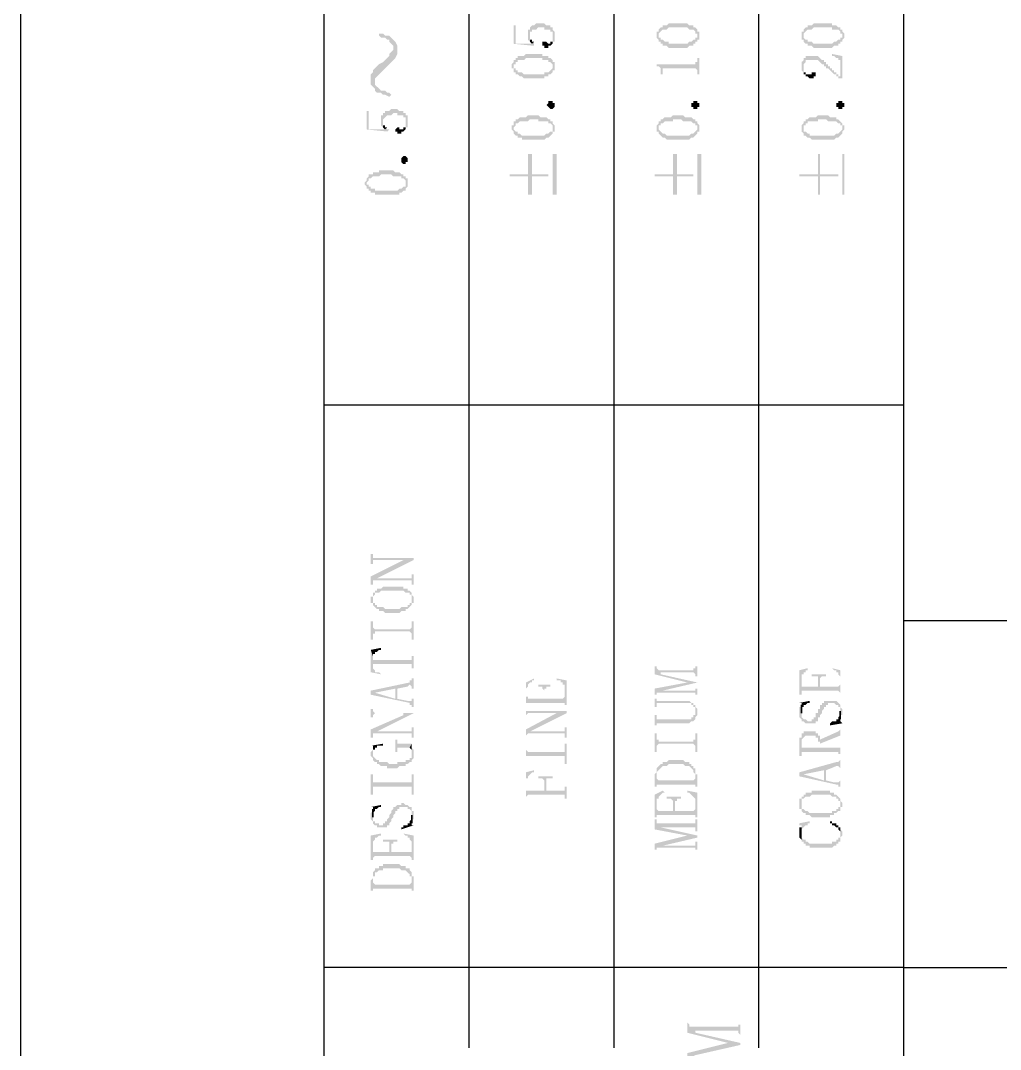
# Model space of a CAD drawing. Header units: millimetres. Extents: x 1336 to 2438, y 1230 to 1601.
# Drawn here: x 1577.69 to 1599.36, y 1329.18 to 1351.93 of the extents above; entities that cross this region are included whole.
import ezdxf

# ---------------------------------------------------------------- set-up
doc = ezdxf.new("R2010")
doc.units = ezdxf.units.MM

msp = doc.modelspace()

# ---------------------------------------------------------------- hatches: boundary and pattern name
at = {"transparency": 33554559}
for points in [[(1585.619, 1351.6), (1585.619, 1351.6), (1585.664, 1351.555), (1585.754, 1351.555), (1585.799, 1351.51), (1585.844, 1351.51), (1585.844, 1351.465), (1585.889, 1351.419), (1585.934, 1351.374), (1585.934, 1351.058), (1585.934, 1351.058), (1585.98, 1351.104), (1586.025, 1351.194), (1586.025, 1351.374), (1585.98, 1351.465), (1585.934, 1351.51), (1585.934, 1351.51), (1585.889, 1351.555), (1585.844, 1351.6), (1585.754, 1351.6), (1585.709, 1351.645), (1585.619, 1351.645)], [(1588.597, 1351.826), (1588.597, 1351.419), (1589.049, 1351.374), (1589.049, 1351.419), (1589.049, 1351.465), (1589.003, 1351.419), (1588.642, 1351.419), (1588.642, 1351.826)], [(1588.913, 1351.645), (1588.913, 1351.555), (1588.913, 1351.51), (1588.913, 1351.51), (1588.958, 1351.465), (1588.958, 1351.6), (1588.958, 1351.69), (1589.003, 1351.69), (1589.003, 1351.735), (1589.094, 1351.735), (1589.139, 1351.781), (1589.274, 1351.781), (1589.274, 1351.735), (1589.41, 1351.735), (1589.41, 1351.69), (1589.455, 1351.69), (1589.455, 1351.645), (1589.455, 1351.6), (1589.455, 1351.465), (1589.5, 1351.465), (1589.5, 1351.51), (1589.5, 1351.6), (1589.5, 1351.645), (1589.5, 1351.69), (1589.455, 1351.735), (1589.455, 1351.781), (1589.41, 1351.781), (1589.41, 1351.826), (1589.319, 1351.826), (1589.274, 1351.871), (1589.094, 1351.871), (1589.049, 1351.826), (1589.003, 1351.826), (1588.958, 1351.781), (1588.958, 1351.735), (1588.913, 1351.735), (1588.913, 1351.69)], [(1591.757, 1351.6), (1591.757, 1351.555), (1591.757, 1351.555), (1591.802, 1351.51), (1591.802, 1351.465), (1591.802, 1351.6), (1591.802, 1351.645), (1591.802, 1351.645), (1591.847, 1351.69), (1591.847, 1351.69), (1591.892, 1351.735), (1591.982, 1351.735), (1592.027, 1351.781), (1592.434, 1351.781), (1592.479, 1351.735), (1592.569, 1351.735), (1592.614, 1351.69), (1592.614, 1351.645), (1592.659, 1351.645), (1592.659, 1351.6), (1592.659, 1351.735), (1592.659, 1351.735), (1592.614, 1351.781), (1592.569, 1351.781), (1592.569, 1351.826), (1592.479, 1351.826), (1592.434, 1351.871), (1592.027, 1351.871), (1591.982, 1351.826), (1591.892, 1351.826), (1591.892, 1351.781), (1591.847, 1351.781), (1591.802, 1351.735), (1591.802, 1351.69), (1591.757, 1351.69), (1591.757, 1351.645), (1591.757, 1351.645)], [(1591.802, 1351.465), (1591.847, 1351.465), (1591.847, 1351.419), (1591.892, 1351.419), (1591.892, 1351.374), (1591.982, 1351.374), (1592.027, 1351.329), (1592.434, 1351.329), (1592.479, 1351.374), (1592.569, 1351.374), (1592.569, 1351.419), (1592.614, 1351.419), (1592.614, 1351.465), (1592.659, 1351.465), (1592.659, 1351.51), (1592.704, 1351.51), (1592.704, 1351.555), (1592.704, 1351.6), (1592.704, 1351.645), (1592.704, 1351.69), (1592.659, 1351.69), (1592.659, 1351.735), (1592.659, 1351.6), (1592.659, 1351.555), (1592.614, 1351.555), (1592.614, 1351.51), (1592.569, 1351.51), (1592.524, 1351.465), (1592.479, 1351.465), (1592.434, 1351.419), (1592.027, 1351.419), (1592.027, 1351.465), (1591.937, 1351.465), (1591.892, 1351.51), (1591.847, 1351.51), (1591.847, 1351.555), (1591.802, 1351.555), (1591.802, 1351.6), (1591.802, 1351.6)], [(1594.961, 1351.6), (1594.961, 1351.555), (1594.961, 1351.51), (1595.006, 1351.51), (1595.006, 1351.465), (1595.006, 1351.6), (1595.006, 1351.645), (1595.006, 1351.645), (1595.051, 1351.69), (1595.051, 1351.69), (1595.096, 1351.735), (1595.187, 1351.735), (1595.232, 1351.781), (1595.638, 1351.781), (1595.638, 1351.735), (1595.773, 1351.735), (1595.818, 1351.69), (1595.818, 1351.645), (1595.864, 1351.645), (1595.864, 1351.6), (1595.864, 1351.735), (1595.818, 1351.735), (1595.818, 1351.781), (1595.773, 1351.781), (1595.728, 1351.826), (1595.638, 1351.826), (1595.638, 1351.871), (1595.232, 1351.871), (1595.187, 1351.826), (1595.096, 1351.826), (1595.096, 1351.781), (1595.051, 1351.781), (1595.006, 1351.735), (1595.006, 1351.69), (1594.961, 1351.69), (1594.961, 1351.645), (1594.961, 1351.645)], [(1595.006, 1351.465), (1595.006, 1351.465), (1595.051, 1351.419), (1595.096, 1351.419), (1595.096, 1351.374), (1595.187, 1351.374), (1595.232, 1351.329), (1595.638, 1351.329), (1595.683, 1351.374), (1595.773, 1351.374), (1595.773, 1351.419), (1595.818, 1351.419), (1595.818, 1351.465), (1595.864, 1351.465), (1595.864, 1351.51), (1595.864, 1351.51), (1595.909, 1351.555), (1595.909, 1351.6), (1595.909, 1351.645), (1595.909, 1351.645), (1595.864, 1351.69), (1595.864, 1351.735), (1595.864, 1351.6), (1595.864, 1351.555), (1595.818, 1351.555), (1595.818, 1351.51), (1595.773, 1351.51), (1595.728, 1351.465), (1595.683, 1351.465), (1595.638, 1351.419), (1595.232, 1351.419), (1595.187, 1351.465), (1595.096, 1351.465), (1595.096, 1351.51), (1595.051, 1351.51), (1595.006, 1351.555), (1595.006, 1351.6), (1595.006, 1351.6)], [(1588.958, 1351.465), (1588.958, 1351.465), (1589.003, 1351.419), (1589.003, 1351.419), (1589.049, 1351.465), (1589.003, 1351.465), (1589.003, 1351.51), (1588.958, 1351.51), (1588.958, 1351.555), (1588.958, 1351.6)], [(1589.229, 1351.419), (1589.229, 1351.374), (1589.274, 1351.374), (1589.274, 1351.329), (1589.365, 1351.329), (1589.365, 1351.374), (1589.41, 1351.374), (1589.455, 1351.419), (1589.455, 1351.6), (1589.455, 1351.51), (1589.455, 1351.465), (1589.41, 1351.465), (1589.41, 1351.419), (1589.365, 1351.419), (1589.319, 1351.465), (1589.229, 1351.465)], [(1585.438, 1350.607), (1585.438, 1350.517), (1585.483, 1350.472), (1585.528, 1350.427), (1585.528, 1350.652), (1585.573, 1350.697), (1585.619, 1350.742), (1585.664, 1350.788), (1585.709, 1350.833), (1585.754, 1350.878), (1585.799, 1350.923), (1585.844, 1350.968), (1585.844, 1350.968), (1585.889, 1351.013), (1585.934, 1351.058), (1585.934, 1351.329), (1585.934, 1351.284), (1585.889, 1351.239), (1585.844, 1351.194), (1585.844, 1351.149), (1585.799, 1351.104), (1585.754, 1351.058), (1585.709, 1351.013), (1585.619, 1350.968), (1585.619, 1350.968), (1585.573, 1350.923), (1585.528, 1350.878), (1585.483, 1350.833), (1585.483, 1350.788), (1585.438, 1350.742), (1585.438, 1350.697)], [(1588.552, 1350.923), (1588.552, 1350.878), (1588.597, 1350.878), (1588.597, 1350.833), (1588.597, 1350.788), (1588.597, 1350.923), (1588.597, 1350.968), (1588.642, 1350.968), (1588.642, 1351.013), (1588.688, 1351.013), (1588.688, 1351.058), (1588.823, 1351.058), (1588.868, 1351.104), (1589.229, 1351.104), (1589.229, 1351.058), (1589.365, 1351.058), (1589.365, 1351.013), (1589.41, 1351.013), (1589.455, 1350.968), (1589.455, 1350.923), (1589.455, 1351.058), (1589.455, 1351.058), (1589.41, 1351.104), (1589.365, 1351.104), (1589.365, 1351.149), (1589.229, 1351.149), (1589.229, 1351.194), (1588.868, 1351.194), (1588.823, 1351.149), (1588.688, 1351.149), (1588.688, 1351.104), (1588.642, 1351.104), (1588.642, 1351.058), (1588.597, 1351.058), (1588.597, 1351.013), (1588.597, 1351.013), (1588.552, 1350.968)], [(1595.638, 1351.194), (1595.638, 1351.149), (1595.683, 1351.149), (1595.728, 1351.104), (1595.773, 1351.104), (1595.773, 1351.058), (1595.818, 1351.058), (1595.818, 1350.652), (1595.864, 1350.652), (1595.864, 1351.149)], [(1588.597, 1350.788), (1588.642, 1350.788), (1588.642, 1350.742), (1588.688, 1350.742), (1588.733, 1350.697), (1588.778, 1350.697), (1588.823, 1350.652), (1589.274, 1350.652), (1589.274, 1350.697), (1589.365, 1350.697), (1589.365, 1350.742), (1589.41, 1350.742), (1589.455, 1350.788), (1589.455, 1350.833), (1589.5, 1350.833), (1589.5, 1350.878), (1589.5, 1350.923), (1589.5, 1350.968), (1589.5, 1351.013), (1589.455, 1351.013), (1589.455, 1351.058), (1589.455, 1350.923), (1589.455, 1350.878), (1589.455, 1350.878), (1589.41, 1350.833), (1589.41, 1350.833), (1589.365, 1350.788), (1589.274, 1350.788), (1589.274, 1350.742), (1588.823, 1350.742), (1588.778, 1350.788), (1588.688, 1350.788), (1588.688, 1350.833), (1588.642, 1350.833), (1588.642, 1350.878), (1588.597, 1350.878), (1588.597, 1350.923)], [(1591.757, 1350.968), (1591.757, 1350.923), (1591.802, 1350.923), (1591.847, 1350.878), (1591.847, 1350.833), (1591.847, 1350.742), (1591.892, 1350.742), (1591.892, 1350.833), (1591.892, 1350.878), (1592.614, 1350.878), (1592.659, 1350.833), (1592.659, 1350.742), (1592.704, 1350.742), (1592.704, 1351.104), (1592.659, 1351.104), (1592.659, 1351.058), (1592.659, 1351.013), (1592.614, 1351.013), (1592.614, 1350.968), (1592.569, 1350.968)], [(1594.961, 1350.923), (1594.961, 1350.878), (1594.961, 1350.833), (1594.961, 1350.833), (1595.006, 1350.788), (1595.006, 1350.923), (1595.006, 1350.968), (1595.006, 1350.968), (1595.051, 1351.013), (1595.051, 1351.058), (1595.322, 1351.058), (1595.367, 1351.013), (1595.367, 1351.013), (1595.412, 1350.968), (1595.457, 1350.968), (1595.457, 1350.923), (1595.503, 1350.923), (1595.503, 1350.878), (1595.548, 1350.878), (1595.593, 1350.833), (1595.593, 1350.833), (1595.638, 1350.788), (1595.638, 1350.788), (1595.683, 1350.742), (1595.728, 1350.742), (1595.728, 1350.697), (1595.773, 1350.697), (1595.773, 1350.652), (1595.818, 1350.652), (1595.818, 1350.697), (1595.773, 1350.697), (1595.773, 1350.742), (1595.728, 1350.742), (1595.728, 1350.788), (1595.683, 1350.788), (1595.683, 1350.833), (1595.638, 1350.833), (1595.638, 1350.878), (1595.593, 1350.878), (1595.593, 1350.923), (1595.548, 1350.923), (1595.548, 1350.968), (1595.503, 1350.968), (1595.503, 1351.013), (1595.457, 1351.013), (1595.457, 1351.058), (1595.412, 1351.058), (1595.367, 1351.104), (1595.367, 1351.104), (1595.322, 1351.149), (1595.051, 1351.149), (1595.051, 1351.104), (1595.006, 1351.104), (1595.006, 1351.058), (1595.006, 1351.058), (1594.961, 1351.013), (1594.961, 1350.968), (1594.961, 1350.968)], [(1595.006, 1350.788), (1595.006, 1350.742), (1595.051, 1350.742), (1595.051, 1350.697), (1595.096, 1350.697), (1595.141, 1350.652), (1595.232, 1350.652), (1595.232, 1350.697), (1595.277, 1350.697), (1595.277, 1350.742), (1595.277, 1350.788), (1595.187, 1350.788), (1595.187, 1350.742), (1595.051, 1350.742), (1595.051, 1350.788), (1595.006, 1350.788), (1595.006, 1350.833), (1595.006, 1350.878), (1595.006, 1350.878)], [(1585.528, 1350.427), (1585.528, 1350.381), (1585.573, 1350.336), (1585.664, 1350.336), (1585.709, 1350.291), (1585.754, 1350.291), (1585.844, 1350.246), (1585.889, 1350.291), (1585.844, 1350.336), (1585.799, 1350.336), (1585.754, 1350.381), (1585.664, 1350.381), (1585.619, 1350.427), (1585.619, 1350.427), (1585.573, 1350.472), (1585.528, 1350.517), (1585.528, 1350.562)], [(1589.5, 1350.065), (1589.5, 1350.02), (1589.5, 1350.02), (1589.455, 1349.975), (1589.41, 1349.975), (1589.365, 1350.02), (1589.365, 1350.02), (1589.319, 1350.065), (1589.319, 1350.065), (1589.365, 1350.111), (1589.365, 1350.156), (1589.455, 1350.156), (1589.455, 1350.111), (1589.5, 1350.111), (1589.5, 1350.065)], [(1592.704, 1350.065), (1592.704, 1350.02), (1592.659, 1350.02), (1592.659, 1349.975), (1592.569, 1349.975), (1592.569, 1350.02), (1592.524, 1350.02), (1592.524, 1350.065), (1592.524, 1350.111), (1592.569, 1350.111), (1592.569, 1350.156), (1592.659, 1350.156), (1592.659, 1350.111), (1592.704, 1350.111), (1592.704, 1350.065)], [(1595.909, 1350.065), (1595.909, 1350.02), (1595.864, 1350.02), (1595.864, 1349.975), (1595.773, 1349.975), (1595.773, 1350.02), (1595.728, 1350.02), (1595.728, 1350.065), (1595.728, 1350.111), (1595.773, 1350.111), (1595.773, 1350.156), (1595.864, 1350.156), (1595.864, 1350.111), (1595.909, 1350.111), (1595.909, 1350.065)], [(1585.348, 1349.93), (1585.348, 1349.524), (1585.799, 1349.479), (1585.844, 1349.524), (1585.799, 1349.524), (1585.799, 1349.569), (1585.754, 1349.524), (1585.393, 1349.524), (1585.393, 1349.93)], [(1585.664, 1349.75), (1585.664, 1349.659), (1585.664, 1349.614), (1585.664, 1349.614), (1585.709, 1349.569), (1585.709, 1349.704), (1585.709, 1349.75), (1585.709, 1349.75), (1585.754, 1349.795), (1585.754, 1349.795), (1585.799, 1349.84), (1585.889, 1349.84), (1585.934, 1349.885), (1586.025, 1349.885), (1586.025, 1349.84), (1586.16, 1349.84), (1586.16, 1349.795), (1586.205, 1349.795), (1586.205, 1349.75), (1586.205, 1349.704), (1586.205, 1349.569), (1586.25, 1349.569), (1586.25, 1349.614), (1586.25, 1349.704), (1586.25, 1349.75), (1586.25, 1349.84), (1586.205, 1349.84), (1586.205, 1349.885), (1586.16, 1349.885), (1586.16, 1349.93), (1586.07, 1349.93), (1586.025, 1349.975), (1585.889, 1349.975), (1585.844, 1349.93), (1585.754, 1349.93), (1585.754, 1349.885), (1585.709, 1349.885), (1585.709, 1349.84), (1585.664, 1349.84), (1585.664, 1349.795)], [(1588.552, 1349.569), (1588.552, 1349.524), (1588.552, 1349.524), (1588.597, 1349.479), (1588.597, 1349.434), (1588.597, 1349.569), (1588.597, 1349.569), (1588.642, 1349.614), (1588.642, 1349.659), (1588.688, 1349.659), (1588.733, 1349.704), (1588.913, 1349.704), (1588.958, 1349.75), (1589.139, 1349.75), (1589.139, 1349.704), (1589.365, 1349.704), (1589.365, 1349.659), (1589.41, 1349.659), (1589.455, 1349.614), (1589.455, 1349.569), (1589.455, 1349.704), (1589.41, 1349.704), (1589.41, 1349.75), (1589.365, 1349.75), (1589.319, 1349.795), (1589.184, 1349.795), (1589.139, 1349.84), (1588.913, 1349.84), (1588.868, 1349.795), (1588.733, 1349.795), (1588.688, 1349.75), (1588.642, 1349.75), (1588.642, 1349.704), (1588.597, 1349.704), (1588.597, 1349.659), (1588.597, 1349.614), (1588.552, 1349.614)], [(1591.757, 1349.569), (1591.757, 1349.524), (1591.757, 1349.479), (1591.802, 1349.479), (1591.802, 1349.434), (1591.802, 1349.569), (1591.802, 1349.614), (1591.847, 1349.614), (1591.847, 1349.659), (1591.892, 1349.659), (1591.937, 1349.704), (1592.118, 1349.704), (1592.118, 1349.75), (1592.298, 1349.75), (1592.343, 1349.704), (1592.524, 1349.704), (1592.569, 1349.659), (1592.614, 1349.659), (1592.614, 1349.614), (1592.659, 1349.614), (1592.659, 1349.569), (1592.659, 1349.704), (1592.614, 1349.704), (1592.614, 1349.75), (1592.569, 1349.75), (1592.524, 1349.795), (1592.388, 1349.795), (1592.343, 1349.84), (1592.118, 1349.84), (1592.072, 1349.795), (1591.937, 1349.795), (1591.892, 1349.75), (1591.847, 1349.75), (1591.847, 1349.704), (1591.802, 1349.704), (1591.802, 1349.659), (1591.802, 1349.659), (1591.757, 1349.614)], [(1594.961, 1349.569), (1594.961, 1349.524), (1594.961, 1349.479), (1594.961, 1349.479), (1595.006, 1349.434), (1595.006, 1349.569), (1595.006, 1349.614), (1595.051, 1349.614), (1595.051, 1349.659), (1595.096, 1349.659), (1595.096, 1349.704), (1595.322, 1349.704), (1595.322, 1349.75), (1595.503, 1349.75), (1595.548, 1349.704), (1595.728, 1349.704), (1595.773, 1349.659), (1595.818, 1349.659), (1595.818, 1349.614), (1595.864, 1349.614), (1595.864, 1349.569), (1595.864, 1349.659), (1595.818, 1349.704), (1595.818, 1349.704), (1595.773, 1349.75), (1595.728, 1349.75), (1595.728, 1349.795), (1595.593, 1349.795), (1595.548, 1349.84), (1595.322, 1349.84), (1595.277, 1349.795), (1595.141, 1349.795), (1595.096, 1349.75), (1595.051, 1349.75), (1595.051, 1349.704), (1595.006, 1349.704), (1595.006, 1349.659), (1595.006, 1349.659), (1594.961, 1349.614)], [(1585.709, 1349.569), (1585.709, 1349.569), (1585.754, 1349.524), (1585.754, 1349.524), (1585.799, 1349.569), (1585.754, 1349.569), (1585.754, 1349.614), (1585.709, 1349.614), (1585.709, 1349.659), (1585.709, 1349.704)], [(1585.98, 1349.524), (1585.98, 1349.479), (1586.025, 1349.479), (1586.025, 1349.434), (1586.115, 1349.434), (1586.115, 1349.479), (1586.16, 1349.479), (1586.205, 1349.524), (1586.205, 1349.704), (1586.205, 1349.614), (1586.205, 1349.569), (1586.16, 1349.569), (1586.16, 1349.524), (1586.07, 1349.524), (1586.07, 1349.569), (1586.025, 1349.569)], [(1588.597, 1349.434), (1588.642, 1349.389), (1588.688, 1349.389), (1588.688, 1349.343), (1588.778, 1349.343), (1588.778, 1349.298), (1589.274, 1349.298), (1589.319, 1349.343), (1589.365, 1349.343), (1589.41, 1349.389), (1589.41, 1349.389), (1589.455, 1349.434), (1589.455, 1349.479), (1589.5, 1349.479), (1589.5, 1349.524), (1589.5, 1349.569), (1589.5, 1349.614), (1589.5, 1349.614), (1589.455, 1349.659), (1589.455, 1349.524), (1589.455, 1349.479), (1589.41, 1349.479), (1589.365, 1349.434), (1589.319, 1349.434), (1589.274, 1349.389), (1588.778, 1349.389), (1588.733, 1349.434), (1588.688, 1349.434), (1588.688, 1349.479), (1588.642, 1349.479), (1588.597, 1349.524), (1588.597, 1349.569)], [(1591.802, 1349.434), (1591.847, 1349.389), (1591.847, 1349.389), (1591.892, 1349.343), (1591.937, 1349.343), (1591.982, 1349.298), (1592.479, 1349.298), (1592.524, 1349.343), (1592.569, 1349.343), (1592.614, 1349.389), (1592.614, 1349.389), (1592.659, 1349.434), (1592.659, 1349.479), (1592.704, 1349.479), (1592.704, 1349.524), (1592.704, 1349.569), (1592.704, 1349.614), (1592.704, 1349.614), (1592.659, 1349.659), (1592.659, 1349.524), (1592.659, 1349.524), (1592.614, 1349.479), (1592.614, 1349.479), (1592.569, 1349.434), (1592.524, 1349.434), (1592.479, 1349.389), (1591.982, 1349.389), (1591.937, 1349.434), (1591.892, 1349.434), (1591.847, 1349.479), (1591.847, 1349.479), (1591.802, 1349.524), (1591.802, 1349.569)], [(1595.006, 1349.434), (1595.006, 1349.389), (1595.051, 1349.389), (1595.096, 1349.343), (1595.141, 1349.343), (1595.187, 1349.298), (1595.683, 1349.298), (1595.728, 1349.343), (1595.773, 1349.343), (1595.818, 1349.389), (1595.818, 1349.389), (1595.864, 1349.434), (1595.864, 1349.479), (1595.864, 1349.479), (1595.909, 1349.524), (1595.909, 1349.569), (1595.909, 1349.614), (1595.864, 1349.614), (1595.864, 1349.659), (1595.864, 1349.524), (1595.864, 1349.524), (1595.818, 1349.479), (1595.818, 1349.479), (1595.773, 1349.434), (1595.728, 1349.434), (1595.683, 1349.389), (1595.141, 1349.389), (1595.141, 1349.434), (1595.096, 1349.434), (1595.051, 1349.479), (1595.006, 1349.479), (1595.006, 1349.524), (1595.006, 1349.569)], [(1586.25, 1348.847), (1586.25, 1348.802), (1586.205, 1348.802), (1586.205, 1348.757), (1586.16, 1348.757), (1586.115, 1348.802), (1586.115, 1348.847), (1586.115, 1348.892), (1586.115, 1348.892), (1586.16, 1348.937), (1586.205, 1348.937), (1586.25, 1348.892), (1586.25, 1348.847)], [(1588.507, 1348.531), (1588.507, 1348.486), (1588.913, 1348.486), (1588.913, 1348.08), (1589.003, 1348.08), (1589.003, 1348.486), (1589.365, 1348.486), (1589.365, 1348.531), (1589.003, 1348.531), (1589.003, 1348.982), (1588.913, 1348.982), (1588.913, 1348.531)], [(1589.545, 1348.08), (1589.545, 1348.982), (1589.455, 1348.982), (1589.455, 1348.08)], [(1591.711, 1348.531), (1591.711, 1348.486), (1592.118, 1348.486), (1592.118, 1348.08), (1592.208, 1348.08), (1592.208, 1348.486), (1592.569, 1348.486), (1592.569, 1348.531), (1592.208, 1348.531), (1592.208, 1348.982), (1592.118, 1348.982), (1592.118, 1348.531)], [(1592.749, 1348.08), (1592.749, 1348.982), (1592.659, 1348.982), (1592.659, 1348.08)], [(1594.916, 1348.531), (1594.916, 1348.486), (1595.322, 1348.486), (1595.322, 1348.08), (1595.367, 1348.08), (1595.367, 1348.486), (1595.773, 1348.486), (1595.773, 1348.531), (1595.367, 1348.531), (1595.367, 1348.982), (1595.322, 1348.982), (1595.322, 1348.531)], [(1595.909, 1348.08), (1595.909, 1348.982), (1595.864, 1348.982), (1595.864, 1348.08)], [(1585.303, 1348.35), (1585.303, 1348.305), (1585.348, 1348.26), (1585.348, 1348.215), (1585.348, 1348.35), (1585.348, 1348.35), (1585.393, 1348.396), (1585.393, 1348.441), (1585.438, 1348.441), (1585.483, 1348.486), (1585.619, 1348.486), (1585.664, 1348.531), (1585.889, 1348.531), (1585.934, 1348.486), (1586.115, 1348.486), (1586.115, 1348.441), (1586.16, 1348.441), (1586.205, 1348.396), (1586.205, 1348.35), (1586.205, 1348.486), (1586.16, 1348.486), (1586.16, 1348.531), (1586.115, 1348.531), (1586.07, 1348.576), (1585.98, 1348.576), (1585.934, 1348.621), (1585.619, 1348.621), (1585.619, 1348.576), (1585.483, 1348.576), (1585.483, 1348.531), (1585.393, 1348.531), (1585.393, 1348.486), (1585.393, 1348.486), (1585.348, 1348.441), (1585.348, 1348.396), (1585.348, 1348.396)], [(1585.348, 1348.215), (1585.393, 1348.215), (1585.393, 1348.17), (1585.438, 1348.17), (1585.438, 1348.125), (1585.528, 1348.125), (1585.528, 1348.08), (1586.07, 1348.08), (1586.07, 1348.125), (1586.115, 1348.125), (1586.16, 1348.17), (1586.205, 1348.17), (1586.205, 1348.215), (1586.205, 1348.215), (1586.25, 1348.26), (1586.25, 1348.305), (1586.25, 1348.35), (1586.25, 1348.396), (1586.25, 1348.441), (1586.205, 1348.441), (1586.205, 1348.305), (1586.205, 1348.26), (1586.16, 1348.26), (1586.115, 1348.215), (1586.07, 1348.215), (1586.025, 1348.17), (1585.528, 1348.17), (1585.528, 1348.215), (1585.438, 1348.215), (1585.438, 1348.26), (1585.393, 1348.26), (1585.393, 1348.305), (1585.348, 1348.305), (1585.348, 1348.35)], [(1585.438, 1340.136), (1585.438, 1339.911), (1585.483, 1339.911), (1585.483, 1340.001), (1586.386, 1340.001), (1586.386, 1340.046), (1585.483, 1340.046), (1585.483, 1340.136)], [(1585.438, 1339.64), (1585.438, 1339.459), (1585.483, 1339.459), (1585.483, 1339.55), (1585.528, 1339.55), (1585.573, 1339.595), (1586.386, 1340.001), (1586.16, 1340.001)], [(1585.528, 1339.55), (1586.341, 1339.55), (1586.341, 1339.459), (1586.386, 1339.459), (1586.386, 1339.685), (1586.341, 1339.685), (1586.341, 1339.64), (1586.341, 1339.595), (1585.573, 1339.595)], [(1585.483, 1339.234), (1585.483, 1339.144), (1585.483, 1339.189), (1585.483, 1339.189), (1585.528, 1339.234), (1585.528, 1339.279), (1585.619, 1339.279), (1585.664, 1339.324), (1586.16, 1339.324), (1586.205, 1339.279), (1586.296, 1339.279), (1586.296, 1339.234), (1586.341, 1339.234), (1586.341, 1339.189), (1586.341, 1339.144), (1586.341, 1339.279), (1586.341, 1339.279), (1586.296, 1339.324), (1586.25, 1339.324), (1586.25, 1339.369), (1586.16, 1339.369), (1586.16, 1339.414), (1585.709, 1339.414), (1585.664, 1339.369), (1585.573, 1339.369), (1585.573, 1339.324), (1585.528, 1339.324), (1585.528, 1339.279), (1585.483, 1339.279)], [(1585.438, 1339.144), (1585.438, 1339.098), (1585.438, 1339.053), (1585.483, 1339.053), (1585.483, 1339.008), (1585.483, 1339.008), (1585.528, 1338.963), (1585.528, 1338.963), (1585.573, 1338.918), (1585.619, 1338.918), (1585.619, 1338.873), (1585.709, 1338.873), (1585.754, 1338.828), (1586.07, 1338.828), (1586.115, 1338.873), (1586.205, 1338.873), (1586.205, 1338.918), (1586.25, 1338.918), (1586.296, 1338.963), (1586.296, 1338.963), (1586.341, 1339.008), (1586.341, 1339.053), (1586.386, 1339.053), (1586.386, 1339.098), (1586.386, 1339.144), (1586.386, 1339.189), (1586.386, 1339.189), (1586.341, 1339.234), (1586.341, 1339.144), (1586.341, 1339.098), (1586.341, 1339.053), (1586.296, 1339.053), (1586.296, 1339.008), (1586.25, 1339.008), (1586.25, 1338.963), (1586.115, 1338.963), (1586.07, 1338.918), (1585.754, 1338.918), (1585.709, 1338.963), (1585.573, 1338.963), (1585.573, 1339.008), (1585.528, 1339.008), (1585.528, 1339.053), (1585.483, 1339.053), (1585.483, 1339.098), (1585.483, 1339.234), (1585.483, 1339.189), (1585.438, 1339.189)], [(1585.438, 1338.647), (1585.438, 1338.241), (1585.483, 1338.241), (1585.483, 1338.376), (1585.528, 1338.376), (1585.528, 1338.421), (1586.296, 1338.421), (1586.341, 1338.376), (1586.341, 1338.241), (1586.386, 1338.241), (1586.386, 1338.647), (1586.341, 1338.647), (1586.341, 1338.512), (1586.341, 1338.512), (1586.296, 1338.467), (1585.528, 1338.467), (1585.483, 1338.512), (1585.483, 1338.647)], [(1585.438, 1338.015), (1585.483, 1337.88), (1585.483, 1337.925), (1585.528, 1337.925), (1585.528, 1337.97), (1585.573, 1337.97), (1585.619, 1338.015), (1585.664, 1338.015), (1585.664, 1338.06)], [(1585.438, 1338.015), (1585.438, 1337.519), (1585.664, 1337.474), (1585.664, 1337.474), (1585.619, 1337.519), (1585.528, 1337.519), (1585.528, 1337.564), (1585.528, 1337.564), (1585.483, 1337.609), (1585.483, 1337.88)], [(1585.483, 1337.88), (1585.483, 1337.654), (1585.483, 1337.699), (1586.341, 1337.699), (1586.341, 1337.609), (1586.386, 1337.609), (1586.386, 1337.88), (1586.341, 1337.88), (1586.341, 1337.835), (1586.341, 1337.79), (1585.483, 1337.79), (1585.483, 1337.835)], [(1591.711, 1337.654), (1591.711, 1337.474), (1592.434, 1337.293), (1592.659, 1337.293), (1591.847, 1337.474), (1591.847, 1337.519), (1591.802, 1337.564), (1591.802, 1337.564), (1591.757, 1337.609), (1591.757, 1337.654), (1591.757, 1337.654)], [(1591.802, 1337.564), (1591.847, 1337.519), (1592.569, 1337.519), (1592.614, 1337.474), (1592.614, 1337.428), (1592.659, 1337.428), (1592.659, 1337.654), (1592.614, 1337.654), (1592.614, 1337.609), (1592.569, 1337.609), (1592.569, 1337.564)], [(1594.916, 1337.564), (1594.916, 1337.022), (1594.961, 1337.022), (1594.961, 1337.383), (1594.961, 1337.428), (1594.961, 1337.474), (1595.006, 1337.474), (1595.006, 1337.519), (1595.051, 1337.519), (1595.051, 1337.564), (1595.096, 1337.564), (1595.096, 1337.609)], [(1595.638, 1337.609), (1595.638, 1337.609), (1595.683, 1337.564), (1595.728, 1337.564), (1595.728, 1337.519), (1595.773, 1337.519), (1595.773, 1337.474), (1595.773, 1337.474), (1595.818, 1337.428), (1595.818, 1337.383), (1595.818, 1337.022), (1595.818, 1337.564)], [(1585.438, 1337.113), (1585.438, 1337.022), (1585.528, 1337.067), (1585.98, 1337.158), (1585.98, 1336.932), (1586.025, 1337.158), (1586.25, 1337.203), (1586.25, 1337.203), (1586.296, 1337.248), (1586.341, 1337.203), (1586.341, 1337.158), (1586.386, 1337.158), (1586.386, 1337.383), (1586.341, 1337.383), (1586.341, 1337.338), (1586.296, 1337.338), (1586.296, 1337.293)], [(1588.868, 1337.293), (1588.868, 1336.797), (1588.868, 1337.158), (1588.868, 1337.158), (1588.913, 1337.203), (1588.913, 1337.248), (1588.913, 1337.248), (1588.958, 1337.293), (1589.003, 1337.293), (1589.003, 1337.338), (1589.049, 1337.338), (1589.049, 1337.383)], [(1589.545, 1337.338), (1589.635, 1337.338), (1589.635, 1337.293), (1589.68, 1337.293), (1589.68, 1337.248), (1589.726, 1337.248), (1589.726, 1337.203), (1589.726, 1336.797), (1589.771, 1336.797), (1589.771, 1337.338), (1589.545, 1337.383)], [(1594.961, 1337.067), (1594.961, 1337.113), (1595.773, 1337.113), (1595.818, 1337.067), (1595.818, 1337.248), (1595.818, 1337.248), (1595.773, 1337.203), (1595.367, 1337.203), (1595.367, 1337.338), (1595.322, 1337.203), (1594.961, 1337.203), (1594.961, 1337.383)], [(1595.187, 1337.474), (1595.187, 1337.428), (1595.322, 1337.428), (1595.322, 1337.383), (1595.322, 1337.203), (1595.367, 1337.338), (1595.367, 1337.383), (1595.367, 1337.383), (1595.412, 1337.428), (1595.503, 1337.428), (1595.503, 1337.474)], [(1585.438, 1337.022), (1586.296, 1336.842), (1586.296, 1336.797), (1586.341, 1336.797), (1586.341, 1336.752), (1586.386, 1336.752), (1586.386, 1336.932), (1586.341, 1336.932), (1586.341, 1336.887), (1586.25, 1336.887), (1586.025, 1336.932), (1586.025, 1337.158), (1585.98, 1336.932), (1585.528, 1337.067), (1585.528, 1337.067)], [(1588.868, 1336.797), (1588.868, 1336.842), (1589.726, 1336.842), (1589.726, 1336.977), (1589.726, 1336.977), (1589.68, 1336.932), (1589.274, 1336.932), (1589.274, 1337.113), (1589.274, 1336.932), (1588.913, 1336.932), (1588.913, 1336.977), (1588.868, 1336.977), (1588.868, 1337.158)], [(1589.139, 1337.248), (1589.139, 1337.203), (1589.229, 1337.203), (1589.229, 1337.158), (1589.229, 1337.158), (1589.274, 1337.113), (1589.274, 1336.932), (1589.274, 1337.113), (1589.274, 1337.158), (1589.319, 1337.158), (1589.319, 1337.203), (1589.41, 1337.203), (1589.41, 1337.248)], [(1591.711, 1337.158), (1591.711, 1337.022), (1591.757, 1337.022), (1591.757, 1337.067), (1591.802, 1337.067), (1591.892, 1337.113), (1592.659, 1337.293), (1592.434, 1337.293)], [(1591.802, 1337.067), (1592.614, 1337.067), (1592.614, 1337.022), (1592.659, 1337.022), (1592.659, 1337.158), (1592.614, 1337.158), (1592.614, 1337.113), (1591.892, 1337.113)], [(1591.711, 1336.932), (1591.711, 1336.752), (1591.757, 1336.752), (1591.757, 1336.797), (1591.757, 1336.842), (1592.524, 1336.842), (1592.524, 1336.797), (1592.569, 1336.797), (1592.569, 1336.752), (1592.614, 1336.752), (1592.614, 1336.661), (1592.614, 1336.797), (1592.569, 1336.797), (1592.569, 1336.842), (1592.524, 1336.842), (1592.479, 1336.887), (1591.757, 1336.887), (1591.757, 1336.932), (1591.757, 1336.932)], [(1594.916, 1336.616), (1594.916, 1336.526), (1594.916, 1336.526), (1594.961, 1336.481), (1594.961, 1336.436), (1595.006, 1336.436), (1595.051, 1336.39), (1595.277, 1336.39), (1595.277, 1336.436), (1595.322, 1336.436), (1595.322, 1336.481), (1595.322, 1336.526), (1595.367, 1336.526), (1595.367, 1336.571), (1595.367, 1336.571), (1595.412, 1336.616), (1595.412, 1336.661), (1595.412, 1336.661), (1595.457, 1336.706), (1595.457, 1336.752), (1595.503, 1336.752), (1595.503, 1336.797), (1595.548, 1336.797), (1595.548, 1336.842), (1595.683, 1336.842), (1595.728, 1336.797), (1595.773, 1336.797), (1595.773, 1336.752), (1595.818, 1336.752), (1595.818, 1336.661), (1595.818, 1336.526), (1595.818, 1336.571), (1595.864, 1336.571), (1595.864, 1336.661), (1595.864, 1336.706), (1595.818, 1336.752), (1595.818, 1336.797), (1595.818, 1336.797), (1595.773, 1336.842), (1595.773, 1336.842), (1595.728, 1336.887), (1595.457, 1336.887), (1595.457, 1336.842), (1595.412, 1336.842), (1595.412, 1336.797), (1595.367, 1336.797), (1595.367, 1336.706), (1595.322, 1336.706), (1595.322, 1336.616), (1595.277, 1336.616), (1595.277, 1336.526), (1595.232, 1336.526), (1595.232, 1336.481), (1595.187, 1336.481), (1595.187, 1336.436), (1595.096, 1336.436), (1595.051, 1336.481), (1595.006, 1336.481), (1594.961, 1336.526), (1594.961, 1336.571), (1594.961, 1336.752), (1594.916, 1336.752), (1594.916, 1336.706), (1594.916, 1336.661)], [(1594.916, 1336.842), (1594.961, 1336.842), (1594.961, 1336.661), (1594.961, 1336.752), (1595.006, 1336.752), (1595.006, 1336.797), (1595.051, 1336.797), (1595.096, 1336.842), (1595.141, 1336.842), (1595.141, 1336.887)], [(1585.438, 1336.706), (1585.438, 1336.526), (1585.483, 1336.526), (1585.483, 1336.571), (1585.483, 1336.571), (1585.528, 1336.616), (1586.16, 1336.616), (1586.16, 1336.571), (1586.386, 1336.616), (1585.528, 1336.616), (1585.483, 1336.661), (1585.483, 1336.706)], [(1588.868, 1336.752), (1588.868, 1336.526), (1588.868, 1336.571), (1588.868, 1336.571), (1588.913, 1336.616), (1589.771, 1336.616), (1589.771, 1336.661), (1588.868, 1336.661)], [(1591.711, 1336.571), (1591.711, 1336.345), (1591.757, 1336.345), (1591.757, 1336.39), (1592.479, 1336.39), (1592.524, 1336.436), (1592.569, 1336.436), (1592.614, 1336.481), (1592.614, 1336.526), (1592.614, 1336.526), (1592.659, 1336.571), (1592.659, 1336.661), (1592.659, 1336.706), (1592.659, 1336.706), (1592.614, 1336.752), (1592.614, 1336.616), (1592.614, 1336.571), (1592.569, 1336.571), (1592.569, 1336.526), (1592.524, 1336.526), (1592.524, 1336.481), (1591.757, 1336.481), (1591.757, 1336.526), (1591.757, 1336.571)], [(1585.438, 1336.255), (1585.438, 1336.075), (1585.483, 1336.075), (1585.483, 1336.12), (1585.483, 1336.165), (1585.528, 1336.165), (1585.573, 1336.21), (1586.386, 1336.616), (1586.16, 1336.571)], [(1588.868, 1336.255), (1588.868, 1336.075), (1588.868, 1336.12), (1588.868, 1336.12), (1588.913, 1336.165), (1588.913, 1336.165), (1588.958, 1336.21), (1589.771, 1336.616), (1589.545, 1336.616)], [(1595.593, 1336.39), (1595.593, 1336.345), (1595.864, 1336.39), (1595.818, 1336.436), (1595.818, 1336.616), (1595.818, 1336.571), (1595.773, 1336.526), (1595.773, 1336.481), (1595.728, 1336.481), (1595.728, 1336.436), (1595.638, 1336.436)], [(1585.528, 1336.165), (1586.341, 1336.165), (1586.341, 1336.12), (1586.341, 1336.075), (1586.386, 1336.075), (1586.386, 1336.3), (1586.341, 1336.3), (1586.341, 1336.21), (1585.573, 1336.21)], [(1588.913, 1336.165), (1589.726, 1336.165), (1589.726, 1336.075), (1589.771, 1336.075), (1589.771, 1336.3), (1589.726, 1336.3), (1589.726, 1336.255), (1589.726, 1336.21), (1588.958, 1336.21)], [(1594.916, 1335.984), (1594.916, 1335.668), (1594.961, 1335.668), (1594.961, 1335.984), (1594.961, 1336.029), (1594.961, 1336.029), (1595.006, 1336.075), (1595.006, 1336.075), (1595.051, 1336.12), (1595.277, 1336.12), (1595.277, 1336.075), (1595.322, 1336.075), (1595.322, 1336.029), (1595.322, 1335.984), (1595.367, 1335.984), (1595.367, 1335.849), (1595.367, 1336.12), (1595.322, 1336.12), (1595.322, 1336.165), (1595.277, 1336.165), (1595.277, 1336.21), (1595.006, 1336.21), (1595.006, 1336.165), (1594.961, 1336.165), (1594.961, 1336.12), (1594.961, 1336.075), (1594.916, 1336.075)], [(1595.367, 1336.029), (1595.367, 1335.939), (1595.818, 1336.12), (1595.818, 1336.3), (1595.818, 1336.255), (1595.818, 1336.255), (1595.773, 1336.21), (1595.773, 1336.21)], [(1585.98, 1336.029), (1585.98, 1335.759), (1586.025, 1335.759), (1586.025, 1335.804), (1586.025, 1335.849), (1586.296, 1335.849), (1586.341, 1335.939), (1586.025, 1335.939), (1586.025, 1335.984), (1586.025, 1336.029)], [(1591.711, 1336.165), (1591.711, 1335.759), (1591.757, 1335.759), (1591.757, 1335.894), (1591.757, 1335.894), (1591.802, 1335.939), (1592.569, 1335.939), (1592.614, 1335.894), (1592.614, 1335.759), (1592.659, 1335.759), (1592.659, 1336.165), (1592.614, 1336.165), (1592.614, 1336.029), (1592.569, 1336.029), (1592.569, 1335.984), (1591.802, 1335.984), (1591.802, 1336.029), (1591.757, 1336.029), (1591.757, 1336.165)], [(1594.961, 1335.713), (1594.961, 1335.759), (1595.773, 1335.759), (1595.773, 1335.713), (1595.818, 1335.713), (1595.818, 1335.668), (1595.818, 1335.894), (1595.818, 1335.849), (1595.367, 1335.849), (1595.367, 1336.029), (1595.367, 1336.12), (1595.367, 1335.849), (1594.961, 1335.849), (1594.961, 1335.939)], [(1585.438, 1335.894), (1585.483, 1335.894), (1585.483, 1335.713), (1585.483, 1335.759), (1585.483, 1335.804), (1585.528, 1335.804), (1585.528, 1335.849), (1585.573, 1335.849), (1585.573, 1335.894), (1585.709, 1335.894), (1585.709, 1335.939)], [(1585.438, 1335.713), (1585.438, 1335.668), (1585.438, 1335.668), (1585.483, 1335.623), (1585.483, 1335.578), (1585.483, 1335.578), (1585.528, 1335.533), (1585.573, 1335.533), (1585.573, 1335.488), (1585.619, 1335.488), (1585.664, 1335.443), (1585.799, 1335.443), (1585.799, 1335.398), (1586.025, 1335.398), (1586.07, 1335.443), (1586.205, 1335.443), (1586.205, 1335.488), (1586.25, 1335.488), (1586.296, 1335.533), (1586.341, 1335.533), (1586.341, 1335.578), (1586.341, 1335.578), (1586.386, 1335.623), (1586.386, 1335.668), (1586.386, 1335.759), (1586.386, 1335.804), (1586.386, 1335.804), (1586.341, 1335.849), (1586.341, 1335.713), (1586.341, 1335.668), (1586.341, 1335.623), (1586.296, 1335.623), (1586.296, 1335.578), (1586.205, 1335.578), (1586.205, 1335.533), (1586.025, 1335.533), (1586.025, 1335.488), (1585.844, 1335.488), (1585.799, 1335.533), (1585.619, 1335.533), (1585.619, 1335.578), (1585.573, 1335.578), (1585.528, 1335.623), (1585.528, 1335.623), (1585.483, 1335.668), (1585.483, 1335.713), (1585.483, 1335.849), (1585.483, 1335.804), (1585.438, 1335.759), (1585.438, 1335.759)], [(1586.296, 1335.849), (1586.341, 1335.804), (1586.341, 1335.759), (1586.341, 1335.713), (1586.341, 1335.849), (1586.341, 1335.939)], [(1588.868, 1335.939), (1588.868, 1335.488), (1588.868, 1335.668), (1589.726, 1335.668), (1589.726, 1335.488), (1589.771, 1335.488), (1589.771, 1335.939), (1589.726, 1335.939), (1589.726, 1335.804), (1589.726, 1335.759), (1588.913, 1335.759), (1588.868, 1335.804)], [(1591.711, 1335.217), (1591.711, 1334.991), (1591.757, 1334.991), (1591.757, 1335.217), (1591.757, 1335.262), (1591.757, 1335.307), (1591.802, 1335.352), (1591.802, 1335.352), (1591.847, 1335.398), (1591.847, 1335.398), (1591.892, 1335.443), (1591.982, 1335.443), (1592.027, 1335.488), (1592.343, 1335.488), (1592.388, 1335.443), (1592.479, 1335.443), (1592.524, 1335.398), (1592.524, 1335.398), (1592.569, 1335.352), (1592.569, 1335.307), (1592.569, 1335.307), (1592.614, 1335.262), (1592.614, 1335.217), (1592.614, 1334.991), (1592.659, 1334.991), (1592.659, 1335.217), (1592.659, 1335.262), (1592.614, 1335.262), (1592.614, 1335.352), (1592.614, 1335.398), (1592.569, 1335.398), (1592.569, 1335.443), (1592.524, 1335.443), (1592.524, 1335.488), (1592.479, 1335.488), (1592.479, 1335.533), (1592.388, 1335.533), (1592.343, 1335.578), (1592.027, 1335.578), (1591.982, 1335.533), (1591.892, 1335.533), (1591.892, 1335.488), (1591.847, 1335.488), (1591.802, 1335.443), (1591.802, 1335.443), (1591.757, 1335.398), (1591.757, 1335.307), (1591.757, 1335.307), (1591.711, 1335.262), (1591.711, 1335.262)], [(1594.916, 1335.307), (1594.916, 1335.217), (1595.006, 1335.262), (1595.457, 1335.352), (1595.457, 1335.127), (1595.503, 1335.352), (1595.728, 1335.443), (1595.773, 1335.443), (1595.818, 1335.398), (1595.818, 1335.352), (1595.818, 1335.578), (1595.818, 1335.578), (1595.773, 1335.533), (1595.728, 1335.533)], [(1585.438, 1335.262), (1585.438, 1334.811), (1585.483, 1334.811), (1585.483, 1334.946), (1585.483, 1334.991), (1586.341, 1334.991), (1586.341, 1334.811), (1586.386, 1334.811), (1586.386, 1335.262), (1586.341, 1335.262), (1586.341, 1335.127), (1586.341, 1335.082), (1585.483, 1335.082), (1585.483, 1335.262)], [(1588.868, 1335.307), (1588.868, 1334.721), (1588.868, 1335.082), (1588.868, 1335.172), (1588.913, 1335.172), (1588.913, 1335.217), (1588.913, 1335.217), (1588.958, 1335.262), (1588.958, 1335.262), (1589.003, 1335.307), (1589.049, 1335.307), (1589.049, 1335.352)], [(1594.916, 1335.217), (1595.728, 1335.036), (1595.773, 1335.036), (1595.773, 1334.991), (1595.818, 1334.991), (1595.818, 1334.946), (1595.818, 1335.127), (1595.818, 1335.127), (1595.773, 1335.082), (1595.683, 1335.082), (1595.503, 1335.127), (1595.503, 1335.352), (1595.457, 1335.127), (1595.006, 1335.262), (1595.006, 1335.262)], [(1588.868, 1334.766), (1588.868, 1334.766), (1588.913, 1334.811), (1589.726, 1334.811), (1589.726, 1334.721), (1589.771, 1334.721), (1589.771, 1334.991), (1589.726, 1334.991), (1589.726, 1334.946), (1589.726, 1334.901), (1589.319, 1334.901), (1589.319, 1335.082), (1589.274, 1334.901), (1588.868, 1334.901), (1588.868, 1335.082)], [(1589.139, 1335.217), (1589.139, 1335.172), (1589.229, 1335.172), (1589.274, 1335.127), (1589.274, 1334.901), (1589.319, 1335.082), (1589.319, 1335.127), (1589.319, 1335.172), (1589.455, 1335.172), (1589.455, 1335.217)], [(1591.757, 1334.991), (1591.757, 1335.036), (1592.614, 1335.036), (1592.614, 1334.991), (1592.614, 1335.217), (1592.614, 1335.172), (1592.614, 1335.172), (1592.569, 1335.127), (1591.802, 1335.127), (1591.757, 1335.172), (1591.757, 1335.217)], [(1591.711, 1334.811), (1591.711, 1334.314), (1591.757, 1334.314), (1591.757, 1334.675), (1591.757, 1334.721), (1591.802, 1334.721), (1591.802, 1334.766), (1591.802, 1334.766), (1591.847, 1334.811), (1591.847, 1334.811), (1591.892, 1334.856), (1591.937, 1334.856), (1591.892, 1334.901)], [(1592.434, 1334.856), (1592.479, 1334.856), (1592.524, 1334.811), (1592.524, 1334.811), (1592.569, 1334.766), (1592.569, 1334.766), (1592.614, 1334.721), (1592.614, 1334.314), (1592.659, 1334.314), (1592.659, 1334.856), (1592.434, 1334.901)], [(1594.961, 1334.721), (1594.961, 1334.585), (1594.961, 1334.675), (1594.961, 1334.721), (1595.006, 1334.721), (1595.051, 1334.766), (1595.141, 1334.766), (1595.187, 1334.811), (1595.593, 1334.811), (1595.638, 1334.766), (1595.728, 1334.766), (1595.728, 1334.721), (1595.773, 1334.721), (1595.773, 1334.675), (1595.818, 1334.675), (1595.818, 1334.63), (1595.818, 1334.585), (1595.818, 1334.721), (1595.818, 1334.721), (1595.773, 1334.766), (1595.773, 1334.766), (1595.728, 1334.811), (1595.683, 1334.811), (1595.683, 1334.856), (1595.593, 1334.856), (1595.593, 1334.901), (1595.187, 1334.901), (1595.187, 1334.856), (1595.051, 1334.856), (1595.051, 1334.811), (1595.006, 1334.811), (1595.006, 1334.766), (1594.961, 1334.766)], [(1585.438, 1334.314), (1585.438, 1334.269), (1585.438, 1334.269), (1585.483, 1334.224), (1585.483, 1334.179), (1585.483, 1334.179), (1585.528, 1334.134), (1585.573, 1334.134), (1585.573, 1334.089), (1585.799, 1334.089), (1585.799, 1334.134), (1585.844, 1334.134), (1585.844, 1334.179), (1585.844, 1334.179), (1585.889, 1334.224), (1585.889, 1334.269), (1585.934, 1334.314), (1585.934, 1334.359), (1585.98, 1334.405), (1585.98, 1334.45), (1586.025, 1334.45), (1586.025, 1334.495), (1586.07, 1334.495), (1586.07, 1334.54), (1586.25, 1334.54), (1586.25, 1334.495), (1586.296, 1334.495), (1586.341, 1334.45), (1586.341, 1334.405), (1586.341, 1334.224), (1586.341, 1334.269), (1586.386, 1334.269), (1586.386, 1334.314), (1586.386, 1334.359), (1586.386, 1334.405), (1586.386, 1334.45), (1586.341, 1334.45), (1586.341, 1334.495), (1586.341, 1334.54), (1586.296, 1334.54), (1586.25, 1334.585), (1586.205, 1334.585), (1586.16, 1334.63), (1586.115, 1334.63), (1586.115, 1334.585), (1586.025, 1334.585), (1585.98, 1334.54), (1585.934, 1334.54), (1585.934, 1334.495), (1585.934, 1334.495), (1585.889, 1334.45), (1585.889, 1334.405), (1585.844, 1334.359), (1585.844, 1334.314), (1585.799, 1334.269), (1585.799, 1334.224), (1585.754, 1334.224), (1585.754, 1334.179), (1585.709, 1334.179), (1585.709, 1334.134), (1585.619, 1334.134), (1585.619, 1334.179), (1585.528, 1334.179), (1585.528, 1334.224), (1585.483, 1334.224), (1585.483, 1334.314), (1585.483, 1334.45), (1585.483, 1334.45), (1585.438, 1334.405), (1585.438, 1334.359)], [(1585.438, 1334.54), (1585.483, 1334.54), (1585.483, 1334.405), (1585.483, 1334.405), (1585.528, 1334.45), (1585.528, 1334.495), (1585.573, 1334.495), (1585.619, 1334.54), (1585.664, 1334.54), (1585.664, 1334.585)], [(1591.757, 1334.314), (1591.757, 1334.359), (1592.614, 1334.359), (1592.614, 1334.314), (1592.614, 1334.495), (1592.614, 1334.495), (1592.569, 1334.45), (1592.163, 1334.45), (1592.163, 1334.63), (1592.118, 1334.45), (1591.802, 1334.45), (1591.757, 1334.495), (1591.757, 1334.675)], [(1591.982, 1334.766), (1591.982, 1334.721), (1592.072, 1334.721), (1592.118, 1334.675), (1592.118, 1334.63), (1592.118, 1334.45), (1592.163, 1334.63), (1592.163, 1334.675), (1592.208, 1334.675), (1592.208, 1334.721), (1592.298, 1334.721), (1592.298, 1334.766)], [(1594.916, 1334.585), (1594.916, 1334.54), (1594.916, 1334.495), (1594.961, 1334.495), (1594.961, 1334.45), (1594.961, 1334.45), (1595.006, 1334.405), (1595.051, 1334.405), (1595.051, 1334.359), (1595.141, 1334.359), (1595.187, 1334.314), (1595.593, 1334.314), (1595.593, 1334.359), (1595.683, 1334.359), (1595.683, 1334.405), (1595.728, 1334.405), (1595.773, 1334.45), (1595.818, 1334.45), (1595.818, 1334.495), (1595.818, 1334.54), (1595.864, 1334.54), (1595.864, 1334.585), (1595.864, 1334.63), (1595.864, 1334.63), (1595.818, 1334.675), (1595.818, 1334.721), (1595.818, 1334.585), (1595.818, 1334.54), (1595.773, 1334.54), (1595.773, 1334.495), (1595.728, 1334.495), (1595.728, 1334.45), (1595.638, 1334.45), (1595.638, 1334.405), (1595.141, 1334.405), (1595.096, 1334.45), (1595.051, 1334.45), (1595.006, 1334.495), (1594.961, 1334.495), (1594.961, 1334.54), (1594.961, 1334.585), (1594.961, 1334.721), (1594.916, 1334.721), (1594.916, 1334.675), (1594.916, 1334.63)], [(1586.115, 1334.089), (1586.115, 1334.044), (1586.386, 1334.134), (1586.341, 1334.134), (1586.341, 1334.314), (1586.341, 1334.269), (1586.341, 1334.269), (1586.296, 1334.224), (1586.296, 1334.179), (1586.25, 1334.179), (1586.25, 1334.134), (1586.16, 1334.134), (1586.16, 1334.089)], [(1591.711, 1334.269), (1591.711, 1334.044), (1592.434, 1333.908), (1592.434, 1333.908), (1592.659, 1333.863), (1592.659, 1333.908), (1591.847, 1334.089), (1591.847, 1334.089), (1591.802, 1334.179), (1591.757, 1334.179), (1591.757, 1334.269)], [(1591.802, 1334.179), (1591.847, 1334.089), (1592.614, 1334.089), (1592.614, 1333.998), (1592.659, 1333.998), (1592.659, 1334.269), (1592.614, 1334.269), (1592.614, 1334.224), (1592.614, 1334.179), (1592.569, 1334.179)], [(1594.916, 1334.179), (1594.916, 1334.134), (1594.961, 1334.134), (1594.961, 1333.818), (1594.961, 1333.953), (1594.961, 1334.044), (1594.961, 1334.044), (1595.006, 1334.089), (1595.006, 1334.089), (1595.051, 1334.134), (1595.096, 1334.134), (1595.096, 1334.179), (1595.141, 1334.179), (1595.141, 1334.224)], [(1595.593, 1334.179), (1595.638, 1334.179), (1595.638, 1334.134), (1595.683, 1334.134), (1595.728, 1334.089), (1595.773, 1334.089), (1595.773, 1334.044), (1595.773, 1334.044), (1595.818, 1333.998), (1595.818, 1333.953), (1595.818, 1334.089), (1595.773, 1334.089), (1595.773, 1334.134), (1595.728, 1334.134), (1595.728, 1334.179), (1595.638, 1334.179), (1595.638, 1334.224), (1595.593, 1334.224)], [(1585.438, 1333.908), (1585.438, 1333.367), (1585.483, 1333.367), (1585.483, 1333.728), (1585.483, 1333.773), (1585.483, 1333.773), (1585.528, 1333.818), (1585.528, 1333.863), (1585.573, 1333.863), (1585.619, 1333.908), (1585.664, 1333.908), (1585.664, 1333.953)], [(1586.16, 1333.953), (1586.16, 1333.953), (1586.205, 1333.908), (1586.25, 1333.908), (1586.25, 1333.863), (1586.296, 1333.863), (1586.296, 1333.818), (1586.341, 1333.773), (1586.341, 1333.728), (1586.341, 1333.367), (1586.386, 1333.367), (1586.386, 1333.908)], [(1591.711, 1333.728), (1591.711, 1333.592), (1591.757, 1333.592), (1591.757, 1333.637), (1591.802, 1333.637), (1591.892, 1333.683), (1592.659, 1333.863), (1592.434, 1333.908)], [(1594.916, 1333.953), (1594.916, 1333.908), (1594.916, 1333.863), (1594.916, 1333.863), (1594.961, 1333.818), (1594.961, 1334.089), (1594.916, 1334.089), (1594.916, 1333.998), (1594.916, 1333.998)], [(1594.961, 1333.818), (1594.961, 1333.773), (1595.006, 1333.773), (1595.006, 1333.728), (1595.051, 1333.728), (1595.051, 1333.683), (1595.141, 1333.683), (1595.141, 1333.637), (1595.638, 1333.637), (1595.683, 1333.683), (1595.728, 1333.683), (1595.728, 1333.728), (1595.773, 1333.728), (1595.773, 1333.773), (1595.818, 1333.773), (1595.818, 1333.818), (1595.818, 1333.863), (1595.864, 1333.908), (1595.864, 1333.953), (1595.864, 1333.998), (1595.818, 1334.044), (1595.818, 1334.089), (1595.818, 1333.908), (1595.818, 1333.863), (1595.773, 1333.863), (1595.773, 1333.818), (1595.728, 1333.818), (1595.728, 1333.773), (1595.638, 1333.773), (1595.638, 1333.728), (1595.141, 1333.728), (1595.096, 1333.773), (1595.051, 1333.773), (1595.051, 1333.818), (1595.006, 1333.818), (1594.961, 1333.863), (1594.961, 1333.908), (1594.961, 1333.953)], [(1585.483, 1333.412), (1585.483, 1333.412), (1585.528, 1333.457), (1586.296, 1333.457), (1586.341, 1333.412), (1586.341, 1333.592), (1586.341, 1333.547), (1585.889, 1333.547), (1585.889, 1333.683), (1585.844, 1333.547), (1585.483, 1333.547), (1585.483, 1333.728)], [(1585.709, 1333.818), (1585.709, 1333.773), (1585.844, 1333.773), (1585.844, 1333.728), (1585.844, 1333.547), (1585.889, 1333.683), (1585.889, 1333.728), (1585.934, 1333.728), (1585.934, 1333.773), (1586.025, 1333.773), (1586.025, 1333.818)], [(1591.802, 1333.637), (1592.614, 1333.637), (1592.614, 1333.592), (1592.659, 1333.592), (1592.659, 1333.773), (1592.614, 1333.773), (1592.614, 1333.728), (1592.614, 1333.683), (1591.892, 1333.683)], [(1585.438, 1332.915), (1585.438, 1332.69), (1585.483, 1332.69), (1585.483, 1332.915), (1585.483, 1333.006), (1585.528, 1333.006), (1585.528, 1333.051), (1585.528, 1333.096), (1585.573, 1333.096), (1585.619, 1333.141), (1585.709, 1333.141), (1585.709, 1333.186), (1586.07, 1333.186), (1586.115, 1333.141), (1586.205, 1333.141), (1586.25, 1333.096), (1586.25, 1333.096), (1586.296, 1333.051), (1586.296, 1333.006), (1586.341, 1333.006), (1586.341, 1332.96), (1586.341, 1332.915), (1586.341, 1332.69), (1586.386, 1332.69), (1586.386, 1332.915), (1586.386, 1333.006), (1586.341, 1333.006), (1586.341, 1333.051), (1586.341, 1333.096), (1586.341, 1333.096), (1586.296, 1333.141), (1586.296, 1333.186), (1586.205, 1333.186), (1586.205, 1333.231), (1586.115, 1333.231), (1586.07, 1333.276), (1585.709, 1333.276), (1585.709, 1333.231), (1585.619, 1333.231), (1585.619, 1333.186), (1585.528, 1333.186), (1585.528, 1333.141), (1585.528, 1333.141), (1585.483, 1333.096), (1585.483, 1333.051), (1585.483, 1332.96), (1585.483, 1332.96)], [(1585.483, 1332.69), (1585.483, 1332.735), (1586.341, 1332.735), (1586.341, 1332.69), (1586.341, 1332.915), (1586.341, 1332.87), (1586.341, 1332.87), (1586.296, 1332.825), (1585.528, 1332.825), (1585.483, 1332.87), (1585.483, 1332.915)], [(1592.434, 1329.773), (1592.434, 1329.547), (1593.336, 1329.321), (1593.336, 1329.321), (1593.607, 1329.276), (1593.607, 1329.321), (1592.614, 1329.547), (1592.614, 1329.592), (1592.524, 1329.682), (1592.479, 1329.682), (1592.479, 1329.728), (1592.479, 1329.728), (1592.434, 1329.773)], [(1592.524, 1329.682), (1592.614, 1329.592), (1593.562, 1329.592), (1593.562, 1329.547), (1593.562, 1329.547), (1593.607, 1329.502), (1593.607, 1329.457), (1593.607, 1329.773), (1593.607, 1329.728), (1593.562, 1329.728), (1593.562, 1329.682), (1593.517, 1329.682)], [(1592.434, 1329.096), (1592.434, 1328.915), (1592.434, 1328.96), (1592.479, 1328.96), (1592.479, 1329.005), (1592.524, 1329.005), (1592.614, 1329.051), (1593.607, 1329.276), (1593.336, 1329.321)]]:
    msp.add_hatch(color=256, dxfattribs=at).paths.add_polyline_path(points)

# ---------------------------------------------------------------- linework, layer by layer
msp.add_line((1584.4, 1594.624), (1584.4, 1307.884))
for points in [[(1997.693, 1303.624), (1997.693, 1600.624), (1577.693, 1600.624), (1577.693, 1303.624)], [(1594.961, 1336.752), (1594.961, 1336.616), (1594.961, 1336.661), (1594.961, 1336.797), (1594.961, 1336.797)], [(1595.818, 1336.616), (1595.818, 1336.481), (1595.818, 1336.661)], [(1585.483, 1334.45), (1585.483, 1334.314), (1585.483, 1334.495), (1585.483, 1334.495)], [(1586.341, 1334.314), (1586.341, 1334.179), (1586.341, 1334.359)]]:
    msp.add_lwpolyline(points, close=True)
for points in [[(1597.218, 1594.624), (1597.218, 1307.884)], [(1587.604, 1422.232), (1587.604, 1329.214)], [(1590.809, 1422.232), (1590.809, 1329.214)], [(1594.013, 1422.232), (1594.013, 1329.214)], [(1584.4, 1343.431), (1597.218, 1343.431)], [(1597.218, 1338.664), (1993.655, 1338.664)], [(1597.218, 1330.991), (1584.4, 1330.991)], [(1597.218, 1330.991), (1893.348, 1330.991)]]:
    msp.add_lwpolyline(points)

doc.saveas('drawing.dxf')
